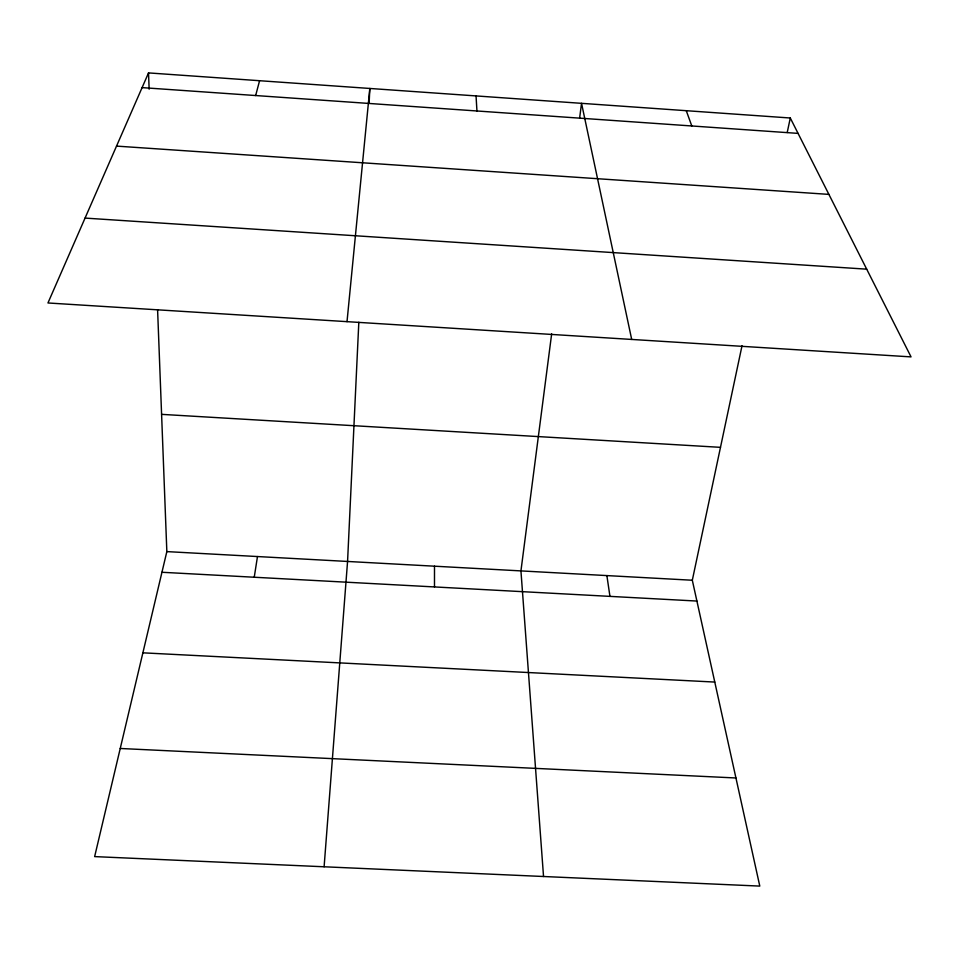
<?xml version="1.0" encoding="UTF-8"?>
<svg xmlns="http://www.w3.org/2000/svg" width="959" height="959" viewBox="0 0 959 959"><rect width="100%" height="100%" fill="white"/><g stroke="black" fill="none" stroke-linecap="round" stroke-linejoin="round"><path stroke-width="1.44" d="M434.487 586.932L434.499 566.194M358.822 322.26L347.566 561.459L324.106 866.78M369.119 103.32L369.826 88.456L347.014 321.649M551.665 333.828L520.941 570.905L543.537 876.502M579.632 118.005L581.538 103.332L631.693 339.438M254.243 577.234L257.48 556.544M157.588 309.673L166.842 551.605L94.641 856.603L759.792 886.092L692.314 580.243L742.026 345.719M787.219 132.498L790.288 118.005L148.525 72.908L47.95 302.972L911.05 356.892L790.288 118.005M255.657 95.54L259.577 80.712M120.235 748.476L735.937 777.977M142.879 652.827L714.779 682.065M161.951 572.271L696.905 601.053M166.842 551.605L692.314 580.243M161.592 414.36L720.485 447.338M85.063 218.089L866.696 269.167M116.53 146.104L828.9 194.389M142.1 87.617L798.056 133.385M686.272 110.693L691.787 125.965M606.879 575.592L609.948 596.378M476.048 95.924L476.947 110.98M148.525 72.908L149.148 89.199"/></g></svg>
